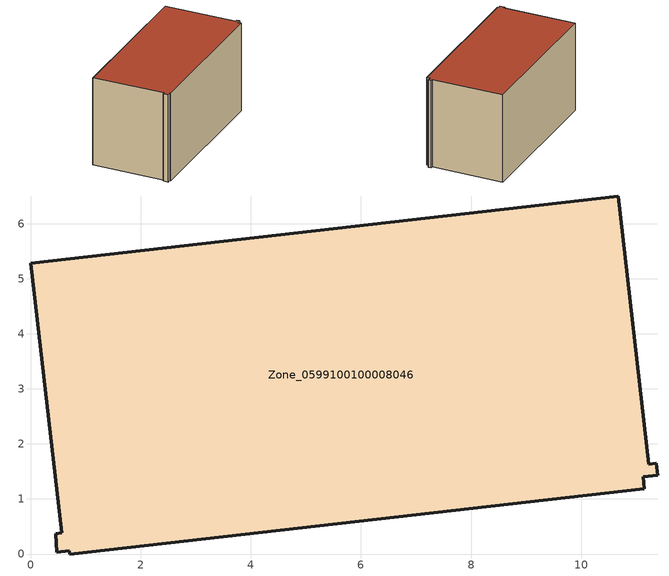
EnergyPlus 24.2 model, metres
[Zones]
Zone_0599100100008046
 floor ground (C_G): 0.7,0.06 0.47,0.03 0.46,0.37 0.56,0.39 0,5.28 10.67,6.5 11.23,1.63 11.37,1.65 11.39,1.43 11.12,1.4 11.14,1.19 0.71,0 z0
 wall outside (C_F): 10.67,6.5 0,5.28 0.56,0.39 0.46,0.37 0.47,0.03 0.7,0.06 0.71,0 11.14,1.19 11.12,1.4 11.39,1.43 11.37,1.65 11.23,1.63 10.67,6.5 z0:6.18
 roof outside (C_R): 0.46,0.37 0.47,0.03 0.7,0.06 0.71,0 11.14,1.19 11.12,1.4 11.39,1.43 11.37,1.65 11.23,1.63 10.67,6.5 0,5.28 0.56,0.39 z6.18
[BUILDING]
Pand.0599100100008046: North Axis=0; Terrain=City; Loads Convergence Tolerance Value=0.04; Temperature Convergence Tolerance Value=0.4; Solar Distribution=FullExterior; Maximum Number of Warmup Days=25; Minimum Number of Warmup Days=1
[Site:Location]
Rotterdam.The.Hague.AP_ZH_NLD Design_Conditions: Latitude=51.96; Longitude=4.45; Time Zone=1; Elevation=-4.5
[SITE:GROUNDTEMPERATURE:BUILDINGSURFACE]
18, 18, 18, 18, 18, 18, 18, 18, 18, 18, 18, 18
[MATERIAL] Thermal Absorptance=0.9; Solar Absorptance=0.7; Visible Absorptance=0.7
Name | Roughness | Thickness | Conductivity | Density | Specific Heat
G.TC.2015-2018 | MediumSmooth | 0.15 | 0.0428571 | 540 | 1210
F.TC.2015-2018 | Rough | 0.3 | 0.0666667 | 1920 | 840
R.TC.2015-2018 | MediumRough | 0.2 | 0.0333333 | 1500 | 1000
[CONSTRUCTION]
C_G: G.TC.2015-2018
C_F: F.TC.2015-2018
C_R: R.TC.2015-2018
[ZONE]
Zone_0599100100008046: Type=1; Multiplier=1; Ceiling Height=Autocalculate; Volume=Autocalculate; Floor Area=autocalculate; Part of Total Floor Area=Yes
[ZONEINFILTRATION:DESIGNFLOWRATE]
Infil_Zone_0599100100008046: Zone or ZoneList or Space or SpaceList=Zone_0599100100008046; Schedule=AlwaysOn; Design Flow Rate Calculation Method=Flow/Area; Flow Rate per Floor Area=0.0015; Constant Term Coefficient=1; Temperature Term Coefficient=0; Velocity Term Coefficient=0; Velocity Squared Term Coefficient=0
[HVACTEMPLATE:ZONE:IDEALLOADSAIRSYSTEM]
Zone_0599100100008046: Maximum Heating Supply Air Temperature=50; Minimum Cooling Supply Air Temperature=13; Maximum Heating Supply Air Humidity Ratio=0.0156; Minimum Cooling Supply Air Humidity Ratio=0.0077; Heating Limit=NoLimit; Cooling Limit=NoLimit; Dehumidification Control Type=ConstantSensibleHeatRatio; Cooling Sensible Heat Ratio=0.7; Dehumidification Setpoint=60; Humidification Control Type=None; Humidification Setpoint=30; Outdoor Air Method=None; Outdoor Air Flow Rate per Person=0.00944; Outdoor Air Flow Rate per Zone Floor Area=0; Outdoor Air Flow Rate per Zone=0; Demand Controlled Ventilation Type=None; Outdoor Air Economizer Type=NoEconomizer; Heat Recovery Type=None; Sensible Heat Recovery Effectiveness=0.7; Latent Heat Recovery Effectiveness=0.65
[ZONECONTROL:THERMOSTAT]
ThermostatControl_Zone_0599100100008046: Zone or ZoneList=Zone_0599100100008046; Control Type Schedule=DualSetpointControlType; Control 1=Thermostat_Zone_0599100100008046; Temperature Difference Between Cutout And Setpoint=0
[THERMOSTATSETPOINT:DUALSETPOINT]
Thermostat_Zone_0599100100008046: Heating Setpoint Temperature Schedule=HeatingSetpoint_Zone_0599100100008046; Cooling Setpoint Temperature Schedule=CoolingSetpoint_Zone_0599100100008046
[SCHEDULE:COMPACT]
HeatingSetpoint_Zone_0599100100008046: Through: 12/31, For: AllDays, Until: 24:00, 21
CoolingSetpoint_Zone_0599100100008046: Through: 12/31, For: AllDays, Until: 24:00, 24
DualSetpointControlType: Through: 12/31, For: AllDays, Until: 24:00, 4
AlwaysOn: Through: 12/31, For: AllDays, Until: 24:00, 1
